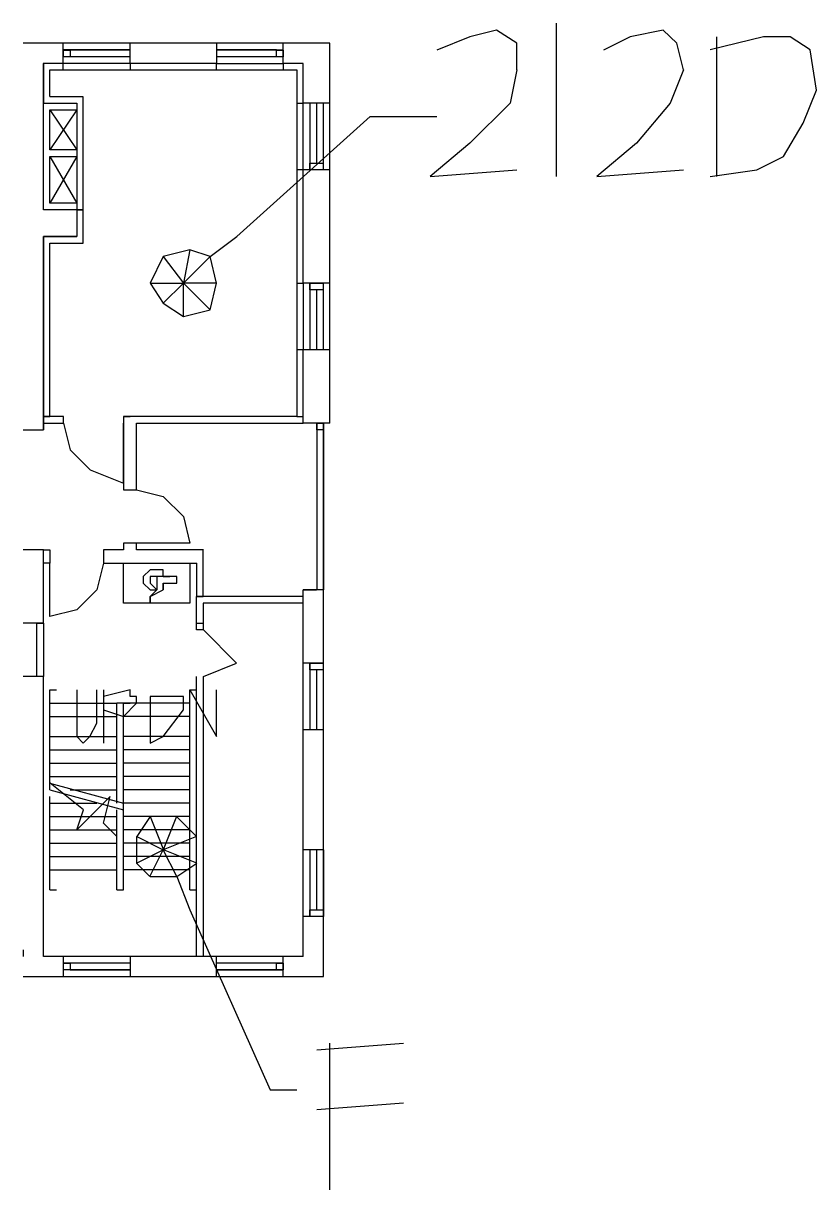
# Model space of a CAD drawing. Extents: x 0 to 132, y 0 to 63.
# Drawn here: x 124.08 to 131.64, y 36.42 to 47.53 of the extents above; entities that cross this region are included whole.
import ezdxf

# ---------------------------------------------------------------- set-up
doc = ezdxf.new("R2010")
doc.units = 0

msp = doc.modelspace()

# ---------------------------------------------------------------- linework, layer by layer
at = {"layer": 'Layer 1'}
for p, q in [((128.587259, 47.466423), (128.333259, 47.402923)), ((128.777944, 47.339555), (128.587179, 47.466291)), ((129.158813, 46.069345), (129.158813, 47.530108)), ((130.174757, 47.466423), (129.857522, 47.402923)), ((130.301942, 47.339555), (130.174677, 47.466291)), ((128.333259, 47.402923), (128.016024, 47.275923)), ((129.857522, 47.402923), (129.603522, 47.275923)), ((131.127441, 47.402844), (130.619441, 47.276108)), ((130.682727, 47.40287), (130.682727, 46.069371)), ((131.381414, 47.402844), (131.127441, 47.402844)), ((131.57194, 47.276108), (131.381414, 47.402844)), ((126.999787, 47.339582), (124.078791, 47.339582)), ((124.459737, 47.148791), (124.459737, 47.339555)), ((125.094922, 47.276003), (124.459896, 47.276003)), ((124.460002, 47.275818), (124.523502, 47.275818)), ((124.460002, 47.212318), (124.460002, 47.275818)), ((124.523422, 47.276003), (125.094922, 47.276003)), ((124.523502, 47.275818), (124.523502, 47.212318)), ((125.094975, 47.276003), (125.094975, 47.276003)), ((125.095001, 47.148791), (125.095001, 47.339555)), ((125.920236, 47.339555), (125.920236, 47.148791)), ((125.920236, 47.276003), (125.920236, 47.276003)), ((126.491788, 47.276003), (125.920288, 47.276003)), ((125.920288, 47.276003), (126.555288, 47.276003)), ((126.491732, 47.275818), (126.555232, 47.275818)), ((126.491732, 47.212318), (126.491732, 47.275818)), ((126.555232, 47.275818), (126.555232, 47.212318)), ((126.555343, 47.14887), (126.555343, 47.339635)), ((126.999708, 43.719901), (126.999708, 47.339661)), ((128.777944, 47.085556), (128.777944, 47.339555)), ((130.365442, 47.085556), (130.301942, 47.339555)), ((131.635414, 46.894844), (131.57194, 47.276108)), ((124.459817, 47.148818), (124.269317, 47.148818)), ((124.269423, 45.752084), (124.269423, 47.148818)), ((124.269502, 47.14895), (124.269502, 46.76795)), ((124.459737, 47.148791), (124.269502, 47.148791)), ((125.920233, 47.14887), (124.459737, 47.14887)), ((124.459737, 47.085556), (124.459737, 47.148791)), ((125.094977, 47.212423), (124.459978, 47.212423)), ((124.523502, 47.212318), (124.460002, 47.212318)), ((125.920236, 47.148791), (125.095001, 47.148791)), ((125.095001, 47.148791), (125.095001, 47.085556)), ((125.920236, 47.14887), (126.555235, 47.14887)), ((125.920236, 47.085556), (125.920236, 47.148791)), ((126.555343, 47.212423), (125.920344, 47.212423)), ((126.555232, 47.212318), (126.491732, 47.212318)), ((126.745787, 47.14887), (126.555288, 47.14887)), ((126.555288, 47.14887), (126.555288, 47.085635)), ((126.745787, 47.148818), (126.555288, 47.148818)), ((126.745682, 46.768003), (126.745682, 47.148738)), ((126.745734, 46.768136), (126.745734, 47.14887)), ((124.332738, 47.085556), (124.459737, 47.085556)), ((124.332738, 46.83145), (124.332738, 47.08545)), ((124.459867, 47.085556), (125.094872, 47.085556)), ((125.095001, 47.085556), (126.555208, 47.085556)), ((126.555288, 47.085635), (126.682552, 47.085635)), ((126.682475, 47.085556), (126.682475, 46.132792)), ((128.777944, 47.085556), (128.714444, 46.768056)), ((130.365442, 47.085556), (130.238442, 46.768056)), ((124.650237, 46.831239), (124.332738, 46.831239)), ((124.650211, 45.752057), (124.650211, 46.831291)), ((131.508149, 46.577345), (131.635414, 46.894844)), ((124.269502, 46.768003), (124.587002, 46.768003)), ((124.332711, 46.70445), (124.587002, 46.323451)), ((124.587002, 46.70445), (124.332711, 46.323451)), ((124.332735, 46.704319), (124.586999, 46.704319)), ((124.332735, 46.323319), (124.332735, 46.704319)), ((124.586999, 46.704319), (124.586999, 46.323319)), ((124.587028, 46.768003), (124.587028, 45.752004)), ((126.682473, 46.768003), (126.745682, 46.768003)), ((126.999761, 46.768003), (126.745761, 46.768003)), ((126.745785, 45.0534), (126.745785, 46.767898)), ((126.80934, 46.768003), (126.80934, 46.133004)), ((126.87284, 46.768003), (126.87284, 46.196504)), ((126.93634, 46.768003), (126.93634, 46.133004)), ((126.936472, 46.768003), (126.936472, 46.768003)), ((128.714444, 46.768056), (128.33318, 46.386792)), ((130.238442, 46.768056), (129.920678, 46.386792)), ((126.11092, 45.498137), (127.380919, 46.640871)), ((127.380919, 46.640871), (128.015945, 46.640871)), ((131.317914, 46.26011), (131.508149, 46.577345)), ((128.33318, 46.386792), (127.952445, 46.069292)), ((129.920678, 46.386792), (129.539943, 46.069292)), ((124.332711, 46.26003), (124.587002, 45.815266)), ((124.587002, 46.26003), (124.332711, 45.815266)), ((124.586999, 46.323319), (124.332735, 46.323319)), ((124.332735, 46.260083), (124.586999, 46.260083)), ((124.332735, 45.815319), (124.332735, 46.260083)), ((124.586999, 46.260083), (124.586999, 45.815319)), ((131.063941, 46.132845), (131.317914, 46.26011)), ((126.745682, 46.132898), (126.682473, 46.132898)), ((126.682473, 46.132898), (126.682473, 44.418665)), ((126.745682, 45.0534), (126.745682, 46.132898)), ((126.999734, 46.132898), (126.745734, 46.132898)), ((126.809234, 46.19632), (126.936234, 46.19632)), ((126.809234, 46.13282), (126.809234, 46.19632)), ((126.936234, 46.13282), (126.809234, 46.13282)), ((126.936234, 46.19632), (126.936234, 46.13282)), ((127.952445, 46.069292), (128.777944, 46.132792)), ((129.539943, 46.069292), (130.365442, 46.132792)), ((130.619441, 46.069345), (131.063941, 46.132845)), ((124.586999, 45.815319), (124.332735, 45.815319)), ((124.587002, 45.752057), (124.269502, 45.752057)), ((124.586922, 45.752084), (124.586922, 45.498084)), ((124.587002, 45.752057), (124.650211, 45.752057)), ((124.65029, 45.752004), (124.587055, 45.752004)), ((124.587055, 45.752004), (124.587055, 45.498005)), ((124.65029, 45.434505), (124.65029, 45.752004)), ((124.269449, 43.656322), (124.269449, 45.498084)), ((124.269449, 45.498084), (124.586922, 45.498084)), ((124.269476, 45.498137), (124.269476, 43.656375)), ((124.269502, 43.783454), (124.269502, 45.497952)), ((124.587002, 45.497952), (124.269502, 45.497952)), ((125.856947, 45.307373), (126.11092, 45.498137)), ((124.332738, 45.434452), (124.650237, 45.434452)), ((124.332738, 43.783454), (124.332738, 45.434452)), ((125.666262, 45.370952), (125.412263, 45.307452)), ((125.666183, 45.370873), (125.602948, 45.053373)), ((125.856947, 45.307373), (125.666183, 45.370873)), ((125.412263, 45.307373), (125.285527, 45.053373)), ((125.412263, 45.307452), (125.603027, 45.053452)), ((125.857, 45.307399), (125.602974, 45.0534)), ((125.920236, 45.0534), (125.857, 45.307399)), ((125.285395, 45.0534), (125.41213, 44.8629)), ((125.285527, 45.053373), (125.603027, 45.053373)), ((125.41213, 44.8629), (125.602895, 45.0534)), ((125.920156, 45.0534), (125.602948, 45.0534)), ((125.856947, 44.799347), (125.602948, 45.053347)), ((125.603027, 44.735953), (125.603027, 45.053452)), ((125.856947, 44.7994), (125.920156, 45.0534)), ((126.682473, 45.0534), (126.745682, 45.0534)), ((126.999734, 45.0534), (126.745734, 45.0534)), ((126.745787, 45.0534), (126.745787, 44.418665)), ((126.809234, 45.053321), (126.936234, 45.053321)), ((126.809234, 44.989821), (126.809234, 45.053321)), ((126.80934, 45.0534), (126.80934, 44.418665)), ((126.936234, 45.053321), (126.936234, 44.989821)), ((126.93634, 45.0534), (126.93634, 44.418665)), ((126.936234, 44.989821), (126.809234, 44.989821)), ((126.87284, 44.9899), (126.87284, 44.418665)), ((125.412263, 44.862953), (125.603027, 44.735953)), ((125.602948, 44.735847), (125.856947, 44.799347)), ((126.745787, 44.418559), (126.682552, 44.418559)), ((126.682552, 44.418559), (126.682552, 43.78356)), ((126.999734, 44.418665), (126.745734, 44.418665)), ((126.745734, 43.719901), (126.745734, 44.418665)), ((126.745785, 43.783453), (126.745785, 44.418453)), ((126.936472, 44.418559), (126.936472, 44.418559)), ((124.269447, 43.783453), (124.269447, 43.719954)), ((124.269447, 43.783453), (124.332661, 43.783453)), ((124.269449, 43.719981), (124.269449, 43.783481)), ((124.269449, 43.719875), (124.459949, 43.719875)), ((124.332738, 43.783454), (124.269502, 43.783454)), ((124.459949, 43.783375), (124.332658, 43.783375)), ((124.45987, 43.719875), (124.52337, 43.465875)), ((124.459949, 43.719875), (124.459949, 43.783375)), ((125.031369, 43.148375), (125.031369, 43.719875)), ((125.031422, 43.783453), (125.031422, 43.719954)), ((125.031422, 43.783453), (125.094919, 43.783453)), ((125.031422, 43.719875), (125.031422, 43.08514)), ((126.682552, 43.783375), (125.031554, 43.783375)), ((125.158157, 43.085034), (125.158157, 43.719769)), ((125.158289, 43.719875), (126.682552, 43.719875)), ((126.682473, 43.719875), (126.745682, 43.719875)), ((126.682475, 43.783453), (126.745682, 43.783453)), ((126.745682, 43.719875), (126.745682, 43.783375)), ((126.87284, 43.719822), (126.74584, 43.719822)), ((126.999734, 43.719901), (126.809234, 43.719901)), ((126.872893, 43.719875), (126.872893, 42.132377)), ((126.872893, 43.719875), (126.872893, 43.402375)), ((126.872999, 43.719823), (126.936499, 43.719823)), ((126.872999, 43.656323), (126.872999, 43.719823)), ((126.936393, 42.132377), (126.936393, 43.719875)), ((126.936393, 43.719875), (126.936393, 43.402375)), ((126.936472, 43.719875), (126.936472, 43.719875)), ((126.936499, 43.719823), (126.936499, 43.656323)), ((124.078764, 43.656269), (124.269502, 43.656269)), ((126.872893, 43.656321), (126.872893, 43.402322)), ((126.936499, 43.656323), (126.872999, 43.656323)), ((124.52337, 43.465875), (124.713869, 43.275375)), ((126.872893, 43.402322), (126.872893, 43.085087)), ((126.872893, 43.402322), (126.872893, 43.085087)), ((126.936393, 43.402322), (126.936393, 43.085087)), ((126.936472, 43.402322), (126.936472, 43.402322)), ((126.936472, 43.402322), (126.936472, 43.402322)), ((124.713869, 43.275375), (125.031369, 43.148375)), ((125.031422, 43.085034), (125.158157, 43.085034)), ((125.158289, 43.085034), (125.412289, 43.021534)), ((125.412289, 43.021534), (125.603053, 42.831035)), ((126.872893, 43.085035), (126.872893, 42.767534)), ((126.872893, 43.085034), (126.872893, 42.767535)), ((126.936393, 43.085034), (126.936393, 42.767535)), ((126.936472, 43.085034), (126.936472, 43.085034)), ((126.936472, 43.085034), (126.936472, 43.085034)), ((125.603053, 42.831035), (125.666289, 42.577035)), ((126.872893, 42.767482), (126.872893, 42.449983)), ((126.872893, 42.767482), (126.872893, 42.449982)), ((126.936393, 42.767482), (126.936393, 42.449982)), ((126.936472, 42.767482), (126.936472, 42.767482)), ((126.936472, 42.767482), (126.936472, 42.767482)), ((125.158289, 42.577008), (125.031554, 42.577008)), ((125.031554, 42.577008), (125.031554, 42.513509)), ((125.666289, 42.577035), (125.158289, 42.577035)), ((125.158289, 42.513509), (125.158289, 42.577008)), ((124.269476, 42.513641), (124.078711, 42.513641)), ((124.269476, 41.814877), (124.269476, 42.513641)), ((124.269502, 42.513323), (124.332738, 42.513323)), ((124.269502, 42.386323), (124.269502, 42.513323)), ((124.332738, 42.513323), (124.332738, 42.386323)), ((125.031448, 42.513509), (124.840949, 42.513509)), ((124.840975, 42.513509), (124.840975, 42.386509)), ((125.793421, 42.513509), (125.158157, 42.513509)), ((125.793315, 42.068877), (125.793315, 42.513376)), ((124.332738, 42.386323), (124.269502, 42.386323)), ((124.332711, 41.878377), (124.332711, 42.386376)), ((124.840975, 42.386376), (124.777449, 42.132377)), ((124.840975, 42.386509), (125.031448, 42.386509)), ((125.031448, 42.386509), (125.729947, 42.386509)), ((125.031504, 42.386324), (125.666238, 42.386324)), ((125.031504, 42.005589), (125.031504, 42.386324)), ((125.666238, 42.386324), (125.666238, 42.005589)), ((125.729815, 42.386376), (125.729815, 42.068877)), ((126.872893, 42.449929), (126.872893, 42.13243)), ((126.872893, 42.449928), (126.872893, 42.13243)), ((126.936393, 42.449929), (126.936393, 42.13243)), ((126.936472, 42.449929), (126.936472, 42.449929)), ((126.936472, 42.449929), (126.936472, 42.449929)), ((125.285527, 42.323009), (125.221763, 42.259509)), ((125.221763, 42.259509), (125.221763, 42.196009)), ((125.412263, 42.323009), (125.285527, 42.323009)), ((125.412263, 42.259509), (125.285527, 42.259509)), ((125.285527, 42.259509), (125.285527, 42.196009)), ((125.539474, 42.259509), (125.348974, 42.259509)), ((125.348974, 42.259509), (125.348974, 42.132509)), ((125.41226, 42.259509), (125.47576, 42.259509)), ((125.412263, 42.259509), (125.412263, 42.323009)), ((125.539474, 42.196009), (125.539474, 42.259509)), ((124.777449, 42.132377), (124.586975, 41.941877)), ((125.221763, 42.196009), (125.285527, 42.132509)), ((125.285474, 42.068745), (125.41221, 42.132509)), ((125.348974, 42.132509), (125.285474, 42.068745)), ((125.285527, 42.196009), (125.349027, 42.132509)), ((125.285527, 42.132509), (125.349027, 42.132509)), ((125.41221, 42.132509), (125.41221, 42.196009)), ((125.41221, 42.196009), (125.41221, 42.132509)), ((125.41221, 42.132509), (125.41221, 42.196009)), ((125.41221, 42.196009), (125.539474, 42.196009)), ((126.936472, 42.132403), (126.745734, 42.132403)), ((126.745734, 38.639908), (126.745734, 42.132403)), ((126.74584, 42.132324), (126.87284, 42.132324)), ((126.936472, 38.449408), (126.936472, 42.132403)), ((126.936472, 42.132377), (126.936472, 42.132377)), ((126.936472, 42.132377), (126.936472, 42.132377)), ((125.285474, 42.068745), (125.285474, 42.005509)), ((125.285474, 42.005509), (125.285474, 42.068745)), ((125.729709, 41.814877), (125.729709, 42.068877)), ((126.745787, 42.068745), (125.729789, 42.068745)), ((125.729815, 42.068877), (125.793315, 42.068877)), ((124.586975, 41.941877), (124.332711, 41.878377)), ((125.666238, 42.005589), (125.031504, 42.005589)), ((126.745787, 42.005509), (125.793289, 42.005509)), ((125.793474, 41.814877), (125.793474, 42.005642)), ((124.269476, 41.814877), (124.078711, 41.814877)), ((124.206005, 41.814824), (124.269505, 41.814824)), ((124.206005, 41.306824), (124.206005, 41.814824)), ((124.269505, 41.814824), (124.269505, 41.306824)), ((125.72973, 41.814824), (125.79323, 41.814824)), ((125.72973, 41.751588), (125.72973, 41.814824)), ((125.79323, 41.814824), (125.79323, 41.751588)), ((125.79323, 41.751588), (125.72973, 41.751588)), ((126.110841, 41.433851), (125.793368, 41.751615)), ((125.793368, 41.306851), (126.110841, 41.433851)), ((126.936472, 41.433904), (126.745734, 41.433904)), ((126.809234, 41.433826), (126.936234, 41.433826)), ((126.809234, 41.370326), (126.809234, 41.433826)), ((126.936234, 41.370326), (126.809234, 41.370326)), ((126.80934, 41.433983), (126.80934, 40.798984)), ((126.87284, 41.370484), (126.87284, 40.798984)), ((126.936234, 41.433826), (126.936234, 41.370326)), ((126.93634, 41.433983), (126.93634, 40.798984)), ((124.269476, 41.306878), (124.078711, 41.306878)), ((124.269505, 41.306824), (124.206005, 41.306824)), ((124.269476, 38.639881), (124.269476, 41.306878)), ((125.729709, 38.639881), (125.729709, 41.306878)), ((125.793368, 41.306851), (125.793368, 41.306851)), ((125.793474, 38.639881), (125.793474, 41.306878)), ((124.332658, 40.227194), (124.332658, 41.179957)), ((124.332658, 40.227194), (124.332658, 41.179957)), ((124.332711, 41.179878), (124.396211, 41.179878)), ((124.587002, 41.179984), (124.587002, 40.735484)), ((124.777475, 40.862484), (124.777475, 41.179984)), ((125.094948, 41.180063), (124.840975, 41.116299)), ((124.84098, 41.179984), (124.84098, 40.671985)), ((125.094948, 41.116299), (125.094948, 41.180063)), ((125.666262, 41.179984), (125.920236, 40.735484)), ((125.666262, 39.274933), (125.666262, 41.179931)), ((125.666262, 41.179931), (125.729762, 41.179931)), ((125.666262, 39.274933), (125.666262, 41.179931)), ((125.729812, 40.672011), (125.729812, 41.18001)), ((125.920236, 40.735484), (125.920236, 41.179984)), ((124.332711, 41.052878), (124.96771, 41.052878)), ((124.967922, 40.100459), (124.967922, 41.052957)), ((125.031422, 41.052878), (124.967925, 41.052878)), ((125.031422, 39.274932), (125.031422, 41.052931)), ((125.031422, 41.052878), (125.094919, 41.052878)), ((125.031448, 40.100459), (125.031448, 41.052957)), ((125.031448, 40.926063), (125.158184, 41.052799)), ((125.031528, 39.274933), (125.031528, 41.052931)), ((125.666262, 41.052931), (125.031528, 41.052931)), ((125.158184, 41.116299), (125.094948, 41.116299)), ((125.158184, 41.052799), (125.158184, 41.116299)), ((125.285395, 41.11651), (125.285395, 40.672011)), ((125.602895, 41.11651), (125.285395, 41.11651)), ((125.602895, 40.98951), (125.602895, 41.11651)), ((124.332711, 40.926143), (124.96771, 40.926143)), ((124.840975, 40.989563), (125.031448, 40.926063)), ((125.666262, 40.925931), (125.031528, 40.925931)), ((125.41213, 40.735511), (125.602895, 40.98951)), ((124.713711, 40.735484), (124.777475, 40.862484)), ((126.936472, 40.798905), (126.745734, 40.798905)), ((126.936472, 40.798878), (126.936472, 40.798878)), ((124.332711, 40.735643), (124.96771, 40.735643)), ((124.587002, 40.735484), (124.650211, 40.671984)), ((124.650211, 40.671984), (124.713711, 40.735484)), ((125.666262, 40.735696), (125.031528, 40.735696)), ((125.285395, 40.672011), (125.41213, 40.735511)), ((124.332711, 40.608379), (124.96771, 40.608379)), ((125.666262, 40.608432), (125.031528, 40.608432)), ((124.332711, 40.481379), (124.96771, 40.481379)), ((125.666262, 40.481432), (125.031528, 40.481432)), ((124.332711, 40.354379), (124.96771, 40.354379)), ((125.666262, 40.354432), (125.031528, 40.354432)), ((124.332658, 40.290958), (125.031448, 40.100459)), ((124.650343, 40.036932), (124.332843, 40.290932)), ((124.332658, 40.227194), (125.031448, 40.036959)), ((124.332658, 39.27496), (124.332658, 40.163959)), ((124.332658, 39.27496), (124.332658, 40.163959)), ((124.523475, 40.227379), (124.96771, 40.227379)), ((124.904343, 40.163932), (124.587108, 39.846433)), ((124.841107, 39.909932), (124.904343, 40.163932)), ((125.666262, 40.227432), (125.031528, 40.227432)), ((124.332711, 40.100379), (124.777475, 40.100379)), ((124.587108, 39.846433), (124.650343, 40.036932)), ((124.967922, 39.27496), (124.967922, 40.036959)), ((125.031448, 39.27496), (125.031448, 40.036959)), ((125.666262, 40.100432), (125.031528, 40.100432)), ((124.332711, 39.973379), (124.96771, 39.973379)), ((124.967843, 39.782933), (124.841107, 39.909932)), ((125.666262, 39.973432), (125.031528, 39.973432)), ((125.285395, 39.973353), (125.158395, 39.782853)), ((125.539395, 39.973353), (125.285395, 39.973353)), ((125.285395, 39.973353), (125.412368, 39.656118)), ((125.539315, 39.973432), (125.412316, 39.656197)), ((125.729815, 39.782933), (125.539315, 39.973432)), ((124.332711, 39.84638), (124.96771, 39.84638)), ((125.666262, 39.846433), (125.031528, 39.846433)), ((124.332711, 39.71938), (124.96771, 39.71938)), ((125.666262, 39.719433), (125.031528, 39.719433)), ((125.158289, 39.782933), (125.158289, 39.528933)), ((125.158395, 39.782853), (125.41213, 39.656118)), ((125.729815, 39.782933), (125.412316, 39.655933)), ((125.729815, 39.528933), (125.729815, 39.782933)), ((124.332711, 39.59238), (124.96771, 39.59238)), ((125.666262, 39.592433), (125.031528, 39.592433)), ((125.158289, 39.528933), (125.412289, 39.656197)), ((125.285289, 39.402198), (125.412289, 39.655933)), ((125.539395, 39.402065), (125.41213, 39.656065)), ((125.729895, 39.528801), (125.412368, 39.656065)), ((126.936472, 39.656171), (126.745734, 39.656171)), ((126.80934, 39.656065), (126.80934, 39.021066)), ((126.87284, 39.656065), (126.87284, 39.084566)), ((126.936472, 39.656065), (126.936472, 39.656065)), ((126.936472, 39.656065), (126.936472, 39.021066)), ((124.332711, 39.46538), (124.96771, 39.46538)), ((125.666262, 39.465433), (125.031528, 39.465433)), ((125.158289, 39.528933), (125.285289, 39.402198)), ((125.539395, 39.402065), (125.729895, 39.528801)), ((125.285395, 39.402065), (125.539395, 39.402065)), ((125.539395, 39.402065), (125.666104, 39.084566)), ((124.332817, 39.274827), (124.396317, 39.274827)), ((124.967845, 39.274932), (125.031342, 39.274932)), ((125.666262, 39.274933), (125.729762, 39.274933)), ((125.666104, 39.084566), (126.428394, 37.369803)), ((126.936472, 39.021066), (126.745708, 39.021066)), ((126.936472, 39.020907), (126.745734, 39.020907)), ((126.809234, 39.084327), (126.936234, 39.084327)), ((126.809234, 39.020828), (126.809234, 39.084327)), ((126.936234, 39.020828), (126.809234, 39.020828)), ((126.936234, 39.084327), (126.936234, 39.020828)), ((124.078844, 38.639828), (124.078844, 38.703328)), ((126.745787, 38.639828), (124.269555, 38.639828)), ((124.459711, 38.639908), (124.459711, 38.449408)), ((125.094977, 38.576541), (124.459978, 38.576541)), ((124.460002, 38.576593), (124.523502, 38.576593)), ((124.460002, 38.513093), (124.460002, 38.576593)), ((124.523502, 38.576593), (124.523502, 38.513093)), ((125.094975, 38.639908), (125.094975, 38.449408)), ((125.920209, 38.449408), (125.920209, 38.639908)), ((126.555343, 38.576541), (125.920344, 38.576541)), ((126.491732, 38.576593), (126.555232, 38.576593)), ((126.491732, 38.513093), (126.491732, 38.576593)), ((126.555208, 38.449408), (126.555208, 38.639908)), ((126.555232, 38.576593), (126.555232, 38.513093)), ((125.094922, 38.512961), (124.459896, 38.512961)), ((124.523502, 38.513093), (124.460002, 38.513093)), ((124.523422, 38.512961), (125.094922, 38.512961)), ((125.094975, 38.512961), (125.094975, 38.512961)), ((125.920236, 38.512961), (125.920236, 38.512961)), ((126.491788, 38.512961), (125.920288, 38.512961)), ((125.920288, 38.512961), (126.555288, 38.512961)), ((126.555232, 38.513093), (126.491732, 38.513093)), ((124.078764, 38.449461), (126.936499, 38.449461)), ((126.87292, 37.750909), (127.698418, 37.814673)), ((126.999655, 36.41741), (126.999655, 37.814673)), ((126.428394, 37.369803), (126.682367, 37.369803)), ((127.698418, 37.242909), (126.87292, 37.179409))]:
    msp.add_line(p, q, dxfattribs=at)

doc.saveas('drawing.dxf')
